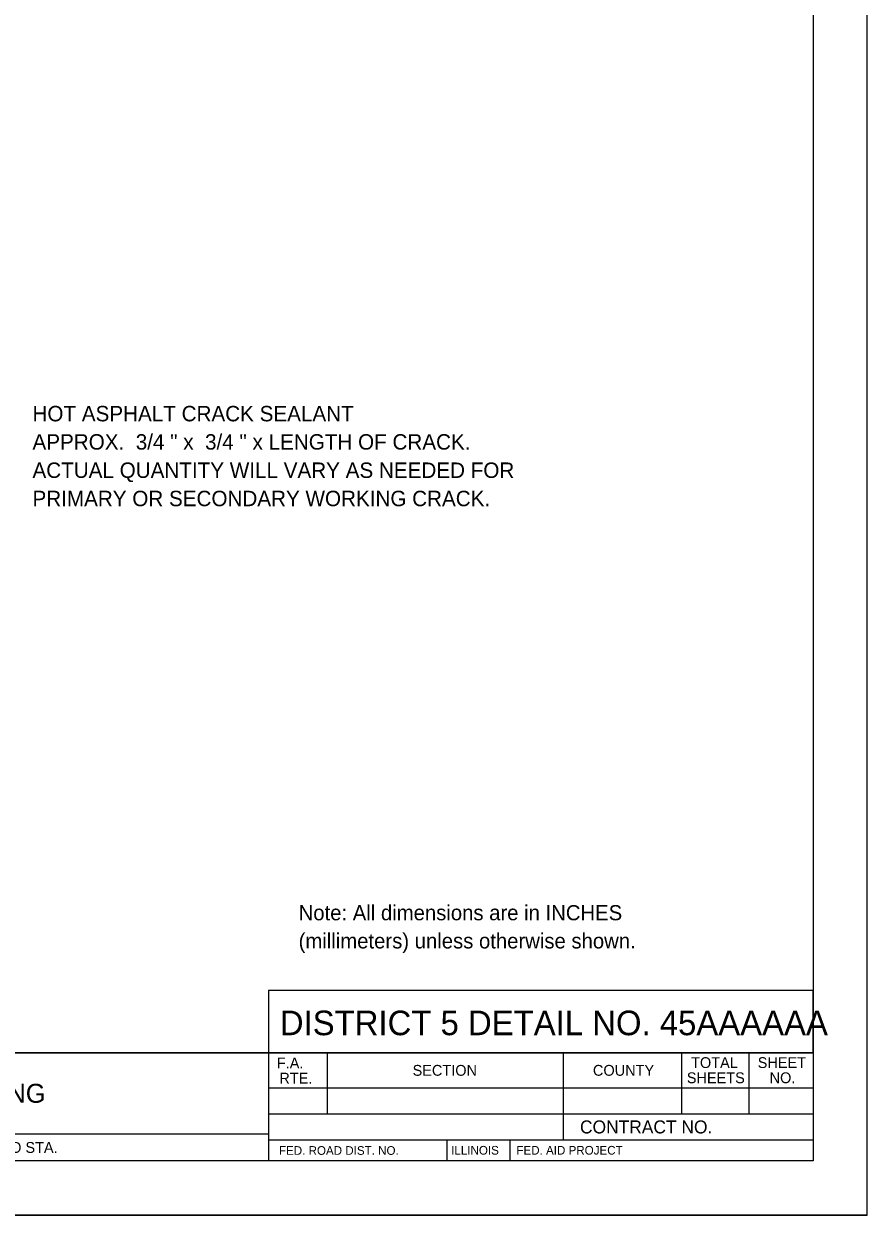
# Model space of a CAD drawing. Extents: x 99582 to 100262, y 99899 to 100604.
# Drawn here: x 100106 to 100261.7, y 99899.4 to 100119.4 of the extents above; entities that cross this region are included whole.
import ezdxf

# ---------------------------------------------------------------- set-up
doc = ezdxf.new("R2010")
doc.units = 0
for name, color, linetype in [('Level 55', 7, 'Continuous'), ('Sheets_50 Reference Boundary', 7, 'Continuous'), ('Sheets_General Details', 7, 'Continuous'), ('Sheets_Printer Plotting Border', 7, 'Continuous')]:
    doc.layers.add(name, color=color, linetype=linetype)

msp = doc.modelspace()

# ---------------------------------------------------------------- linework, layer by layer
at = {"layer": 'Sheets_50 Reference Boundary'}
msp.add_lwpolyline([(99621.7, 100329.38), (100251.7, 100329.38), (100251.7, 99929.39), (99621.7, 99929.39)], close=True, dxfattribs=at)
at = {"layer": 'Sheets_General Details'}
for p, q in [((100261.7, 99899.39), (100261.7, 100339.39)), ((99621.7, 99929.39), (100251.7, 99929.39)), ((100151.18, 99929.39), (100151.18, 99909.39)), ((100161.99, 99929.39), (100161.99, 99918.08)), ((100205.59, 99929.39), (100205.59, 99913.28)), ((100227.43, 99929.39), (100227.43, 99918.08)), ((100239.84, 99929.39), (100239.84, 99918.08)), ((100151.18, 99922.88), (100251.7, 99922.88)), ((100151.18, 99918.08), (100251.7, 99918.08)), ((99997.18, 99914.39), (100151.18, 99914.39)), ((100151.18, 99913.28), (100251.7, 99913.28)), ((100184.13, 99913.28), (100184.13, 99909.39)), ((100195.73, 99913.28), (100195.73, 99909.39)), ((100261.7, 99899.39), (99581.7, 99899.39))]:
    msp.add_line(p, q, dxfattribs=at)
for points in [[(99621.7, 100329.39), (100251.7, 100329.39), (100251.7, 99909.39), (99621.7, 99909.39)], [(100151.18, 99929.39), (100251.7, 99929.39), (100251.7, 99940.87), (100151.18, 99940.87)]]:
    msp.add_lwpolyline(points, close=True, dxfattribs=at)
at = {"layer": 'Sheets_Printer Plotting Border'}
msp.add_lwpolyline([(99581.7, 99899.39), (100261.7, 99899.39), (100261.7, 100339.39), (99581.7, 100339.39)], close=True, dxfattribs=at)

# ---------------------------------------------------------------- texts
at = {"layer": 'Level 55'}
for s, p in [('HOT ASPHALT CRACK SEALANT', (100107.62, 100045.98)), ('APPROX.  3/4 " x  3/4 " x LENGTH OF CRACK.', (100107.62, 100040.76)), ('ACTUAL QUANTITY WILL VARY AS NEEDED FOR', (100107.62, 100035.53)), ('PRIMARY OR SECONDARY WORKING CRACK.', (100107.62, 100030.31))]:
    msp.add_text(s, height=2.85, dxfattribs=at).set_placement(p)
at = {"layer": 'Sheets_General Details'}
for s, height, p in [('Note: All dimensions are in INCHES', 2.8003, (100156.75, 99953.84)), ('(millimeters) unless otherwise shown.', 2.8003, (100156.75, 99948.64)), ('DISTRICT 5 DETAIL NO. 45AAAAAA   ', 4.5381, (100153.28, 99932.62)), ('F.A.', 2, (100152.73, 99926.49)), ('TOTAL', 2, (100229.2, 99926.56)), ('SHEET', 2, (100241.49, 99926.56)), ('SECTION', 2, (100177.79, 99925.13)), ('COUNTY', 2, (100211.08, 99925.13)), ('RTE.', 2, (100153.19, 99923.69)), ('SHEETS', 2, (100228.41, 99923.76)), ('NO.', 2, (100243.69, 99923.76)), ('CRACK AND JOINT SEALING', 3.5, (100046.05, 99920.14)), ('CONTRACT NO.      ', 2.4, (100208.69, 99914.48)), ('STA.            TO STA.            ', 2, (100087, 99910.89)), ('FED. ROAD DIST. NO.  ', 1.6, (100153.12, 99910.53)), ('ILLINOIS', 1.6, (100184.91, 99910.57)), ('FED. AID PROJECT', 1.6, (100196.95, 99910.57))]:
    msp.add_text(s, height=height, dxfattribs=at).set_placement(p)

doc.saveas('drawing.dxf')
